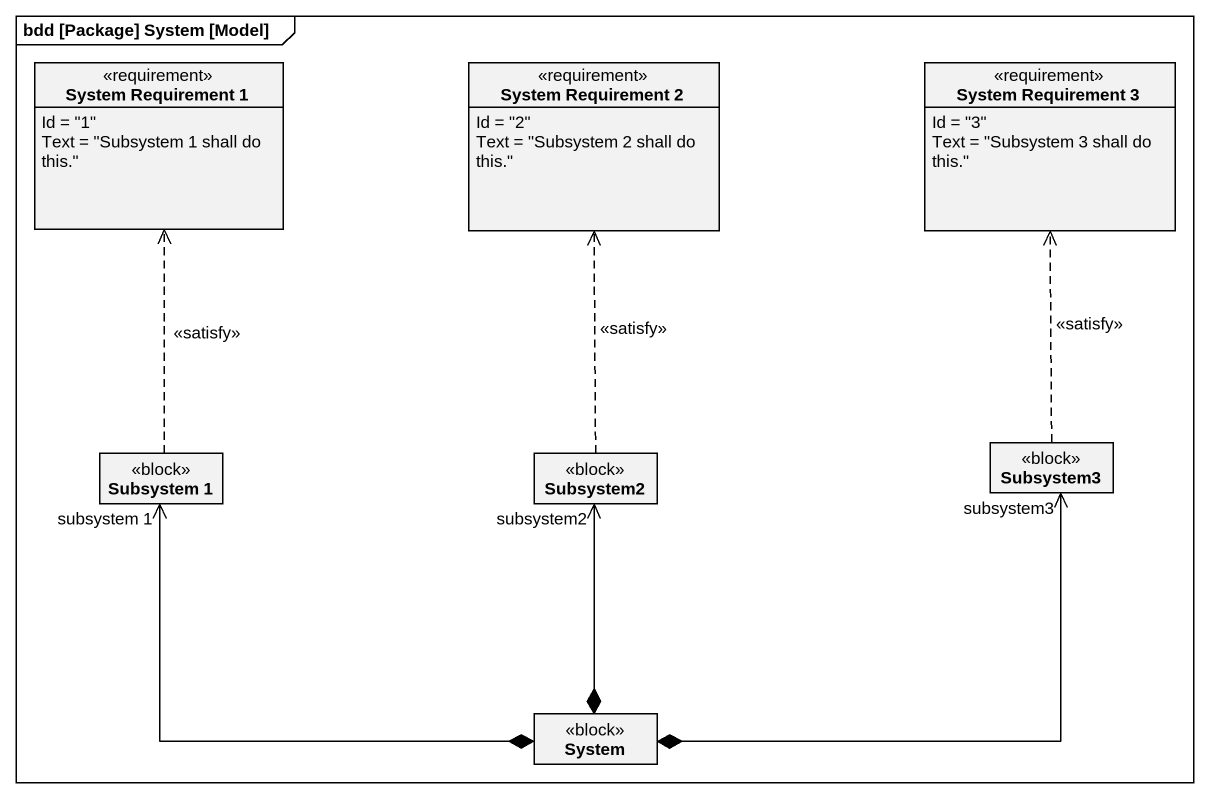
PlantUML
@startuml
mainframe bdd [Package] System [Model]
hide circle
hide empty members
class "System Requirement 1" as System_Requirement_1 <<requirement>> {
  Id = "1"
  Text = "Subsystem 1 shall do this."
}
class "System Requirement 2" as System_Requirement_2 <<requirement>> {
  Id = "2"
  Text = "Subsystem 2 shall do this."
}
class "System Requirement 3" as System_Requirement_3 <<requirement>> {
  Id = "3"
  Text = "Subsystem 3 shall do this."
}
class "Subsystem 1" as Subsystem_1 <<block>>
class Subsystem2 <<block>>
class Subsystem3 <<block>>
class System <<block>>
Subsystem_1 .up.> System_Requirement_1 : <<satisfy>>
Subsystem2 .up.> System_Requirement_2 : <<satisfy>>
Subsystem3 .up.> System_Requirement_3 : <<satisfy>>
System *-up-> "subsystem 1" Subsystem_1
System *-up-> "subsystem2" Subsystem2
System *-right-> "subsystem3" Subsystem3
@enduml
